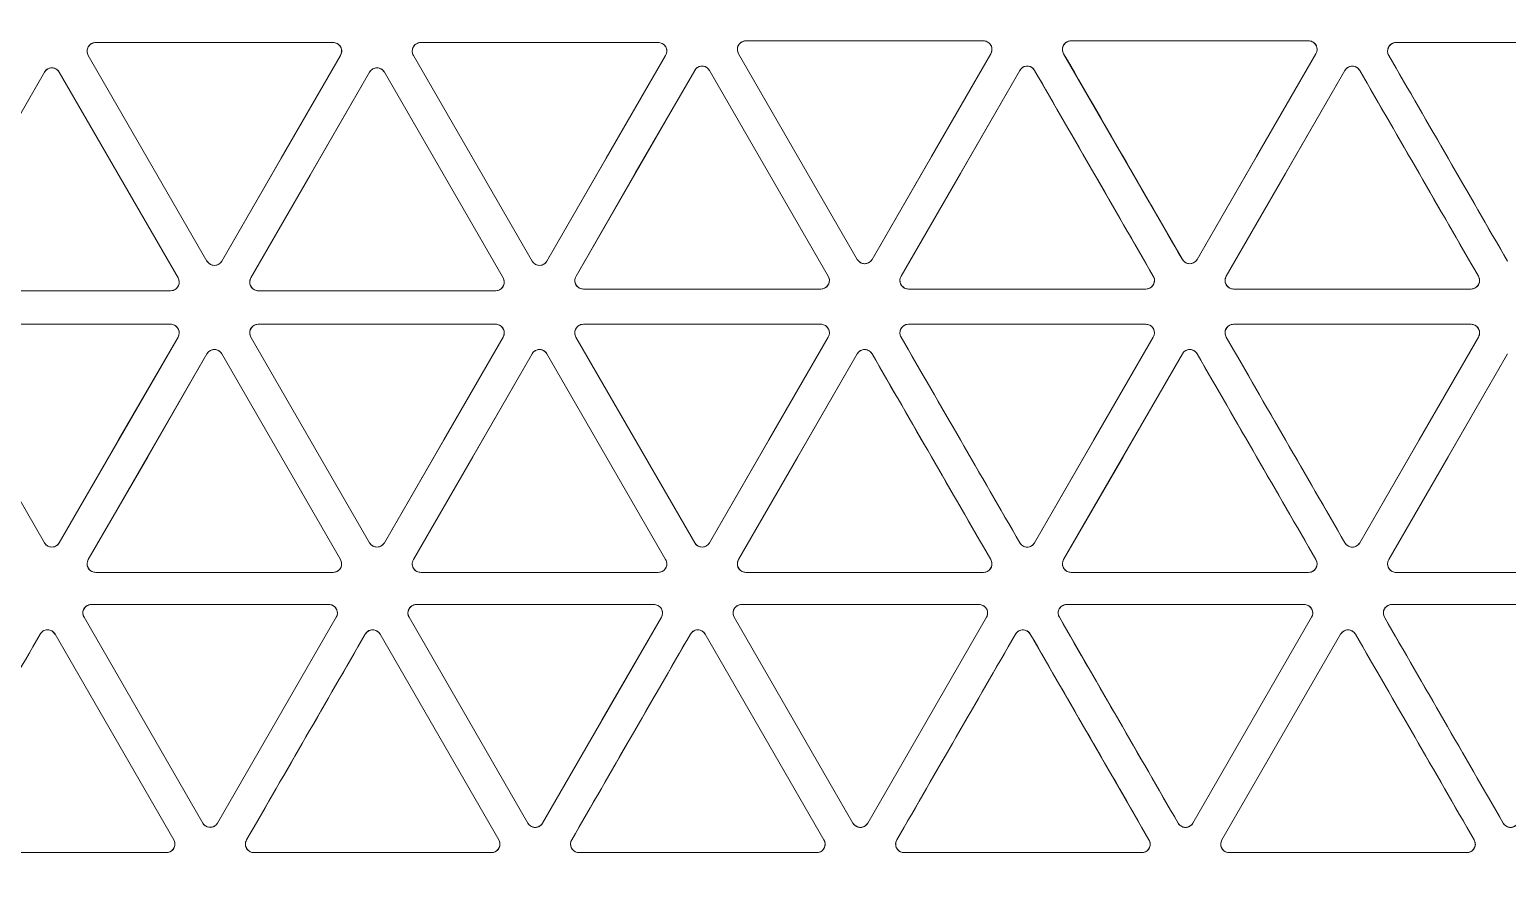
# Model space of a CAD drawing. Header units: millimetres. Extents: x 177 to 25619, y -4018 to 1995.
# Drawn here: x 3867.9 to 4040.3, y -1717.9 to -1619.9 of the extents above; entities that cross this region are included whole.
import ezdxf

# ---------------------------------------------------------------- set-up
doc = ezdxf.new("R2010")
doc.units = ezdxf.units.MM
doc.layers.add('A-ELEC-MECH-EQUIP', color=7, linetype='Continuous', lineweight=5)
doc.layers.add('CASSETTE UNIT 4.5 TR', color=7, linetype='Continuous', lineweight=9)

# ---------------------------------------------------------------- blocks, each defined once
blk = doc.blocks.new('CAN_MC-MCH_Cassette Indoor Unit2 - 2_0 TR-1113041-CONCOURSE LEVEL  VAC LAYOUT SHEET 2 OF 2')
at = {"layer": 'A-ELEC-MECH-EQUIP', "color": 6, "true_color": 0xff00ff}
for p, q in [((100.67, 100.44), (100.67, 128.13)), ((102.16, 129), (126.15, 115.15)), ((160.79, 128.5), (136.8, 114.65)), ((136.8, 114.65), (160.79, 128.5)), ((162.28, 127.63), (162.28, 99.94)), ((166.19, 99.93), (166.19, 127.64)), ((167.69, 128.5), (191.68, 114.65)), ((102.16, 99.57), (126.15, 113.42)), ((126.15, 113.42), (102.16, 99.57)), ((160.79, 99.07), (136.8, 112.92)), ((167.69, 99.07), (191.68, 112.93)), ((191.68, 112.93), (167.69, 99.07)), ((191.68, 112.93), (191.68, 112.93)), ((128.11, 110.03), (104.12, 96.18)), ((104.12, 96.18), (128.11, 110.03)), ((129.6, 109.17), (129.6, 81.47)), ((133.35, 80.97), (133.35, 108.67)), ((134.84, 109.54), (158.83, 95.69)), ((193.63, 109.54), (169.64, 95.69)), ((169.64, 95.69), (193.63, 109.54)), ((195.13, 108.67), (195.13, 80.97)), ((195.13, 108.67), (195.13, 108.67)), ((128.11, 80.61), (104.12, 94.46)), ((104.12, 94.46), (104.12, 94.46)), ((134.84, 80.11), (158.83, 93.96)), ((158.83, 93.96), (134.84, 80.11)), ((158.83, 93.96), (158.83, 93.96)), ((193.63, 80.11), (169.64, 93.96)), ((100.67, 62.51), (100.67, 90.2)), ((100.67, 90.2), (100.67, 90.2)), ((102.16, 91.07), (126.15, 77.22)), ((160.79, 90.57), (136.8, 76.72)), ((136.8, 76.72), (160.79, 90.57)), ((162.28, 89.71), (162.28, 62.01)), ((162.28, 89.71), (162.28, 89.71)), ((166.19, 62.01), (166.19, 89.71)), ((167.69, 90.57), (191.68, 76.72)), ((102.16, 61.64), (126.15, 75.49)), ((126.15, 75.49), (102.16, 61.64)), ((160.79, 61.14), (136.8, 75)), ((167.69, 61.14), (191.68, 75)), ((191.68, 75), (167.69, 61.14)), ((191.68, 75), (191.68, 75)), ((128.11, 72.11), (104.12, 58.25)), ((104.12, 58.25), (128.11, 72.11)), ((129.6, 71.24), (129.6, 43.54)), ((133.35, 43.04), (133.35, 70.74)), ((134.84, 71.61), (158.83, 57.76)), ((193.63, 71.61), (169.64, 57.76)), ((169.64, 57.76), (193.63, 71.61)), ((195.13, 70.74), (195.13, 43.04)), ((195.13, 70.74), (195.13, 70.74)), ((128.11, 42.68), (104.12, 56.53)), ((104.12, 56.53), (104.12, 56.53)), ((134.84, 42.18), (158.83, 56.03)), ((158.83, 56.03), (134.84, 42.18)), ((158.83, 56.03), (158.83, 56.03)), ((193.63, 42.18), (169.64, 56.03)), ((100.67, 24.58), (100.67, 52.28)), ((100.67, 52.28), (100.67, 52.28)), ((102.16, 53.14), (126.15, 39.29)), ((160.79, 52.64), (136.8, 38.79)), ((136.8, 38.79), (160.79, 52.64)), ((162.28, 51.78), (162.28, 24.08)), ((162.28, 51.78), (162.28, 51.78)), ((166.39, 24.08), (166.39, 51.78)), ((167.89, 52.64), (191.88, 38.79)), ((102.16, 23.71), (126.15, 37.57)), ((126.15, 37.57), (102.16, 23.71)), ((160.79, 23.22), (136.8, 37.07)), ((167.89, 23.22), (191.88, 37.07)), ((191.88, 37.07), (167.89, 23.22)), ((191.88, 37.07), (191.88, 37.07)), ((128.11, 34.18), (104.12, 20.33)), ((104.12, 20.33), (128.11, 34.18)), ((129.6, 33.31), (129.6, 5.61)), ((133.35, 32.82), (133.35, 5.11)), ((133.35, 5.11), (133.35, 32.82)), ((134.84, 33.68), (158.83, 19.83)), ((193.83, 33.68), (169.84, 19.83)), ((169.84, 19.83), (193.83, 33.68)), ((195.33, 5.11), (195.33, 32.81)), ((195.33, 32.81), (195.33, 5.11)), ((195.33, 32.81), (195.33, 32.81)), ((128.11, 4.75), (104.12, 18.6)), ((104.12, 18.6), (104.12, 18.6)), ((158.83, 18.1), (134.84, 4.25)), ((158.83, 18.1), (158.83, 18.1)), ((193.83, 4.25), (169.84, 18.1)), ((100.67, 14.35), (100.67, 0)), ((100.67, -13.35), (100.67, 14.35)), ((100.67, 14.35), (100.67, 14.35)), ((102.16, 15.21), (126.15, 1.36)), ((136.8, 0.86), (160.79, 14.71)), ((162.28, 0), (162.28, 13.85)), ((162.28, 13.85), (162.28, -13.85)), ((162.28, 13.85), (162.28, 13.85)), ((166.39, 13.85), (166.39, 0)), ((166.39, -13.85), (166.39, 13.85)), ((167.89, 14.71), (191.88, 0.86)), ((100.67, 0), (100.67, -13.35)), ((166.39, 0), (166.39, -13.85)), ((126.15, -0.36), (102.16, -14.21)), ((160.79, -14.71), (136.8, -0.86)), ((162.28, -13.85), (162.28, 0)), ((191.88, -0.86), (167.89, -14.71)), ((191.88, -0.86), (191.88, -0.86)), ((104.12, -17.6), (128.11, -3.75)), ((129.6, -4.62), (129.6, -32.32)), ((133.35, -5.11), (133.35, -32.82)), ((133.35, -32.82), (133.35, -5.11)), ((134.84, -4.25), (158.83, -18.1)), ((169.84, -18.1), (193.83, -4.25)), ((195.33, -32.82), (195.33, -5.12)), ((195.33, -5.12), (195.33, -32.82)), ((195.33, -5.12), (195.33, -5.12)), ((128.11, -33.18), (104.12, -19.33)), ((104.12, -19.33), (104.12, -19.33)), ((158.83, -19.83), (134.84, -33.68)), ((158.83, -19.83), (158.83, -19.83)), ((193.83, -33.68), (169.84, -19.83)), ((100.67, -51.28), (100.67, -23.58)), ((100.67, -23.58), (100.67, -23.58)), ((126.15, -36.57), (102.16, -22.72)), ((102.16, -22.72), (126.15, -36.57)), ((136.8, -37.07), (160.79, -23.22)), ((162.28, -24.08), (162.28, -51.78)), ((162.28, -24.08), (162.28, -24.08)), ((166.39, -51.78), (166.39, -24.08)), ((167.89, -23.22), (191.88, -37.07)), ((126.15, -38.29), (102.16, -52.14)), ((160.79, -52.64), (136.8, -38.79)), ((191.88, -38.79), (167.89, -52.64)), ((191.88, -38.79), (191.88, -38.79)), ((104.12, -55.53), (128.11, -41.68)), ((129.6, -42.54), (129.6, -70.25)), ((133.35, -70.75), (133.35, -43.04)), ((134.84, -42.18), (158.83, -56.03)), ((169.64, -56.03), (193.63, -42.18)), ((195.13, -43.05), (195.13, -70.74)), ((195.13, -43.05), (195.13, -43.05))]:
    blk.add_line(p, q, dxfattribs=at)
at = {"layer": 'A-ELEC-MECH-EQUIP', "color": 6, "true_color": 0xff00ff, "flags": 128}
for points in [[(191.68, 114.65), (179.68, 121.57), (167.69, 128.5)], [(191.68, 114.65), (191.86, 114.51), (192.01, 114.33), (192.12, 114.13), (192.17, 113.9), (192.17, 113.67), (192.12, 113.45), (192.02, 113.24), (191.87, 113.06), (191.68, 112.93)], [(136.8, 112.92), (148.79, 106), (160.79, 99.07)], [(128.11, 110.03), (128.32, 110.13), (128.55, 110.17), (128.78, 110.16), (129, 110.09), (129.2, 109.97), (129.37, 109.82), (129.5, 109.62), (129.58, 109.4), (129.6, 109.17)], [(129.6, 81.47), (129.6, 95.32), (129.6, 109.17)], [(133.35, 108.67), (133.37, 108.9), (133.45, 109.12), (133.58, 109.32), (133.75, 109.48), (133.95, 109.59), (134.17, 109.66), (134.4, 109.67), (134.63, 109.63), (134.84, 109.54)], [(158.83, 95.69), (146.83, 102.61), (134.84, 109.54)], [(193.63, 109.54), (193.85, 109.63), (194.08, 109.67), (194.31, 109.66), (194.53, 109.59), (194.73, 109.47), (194.9, 109.32), (195.02, 109.12), (195.1, 108.9), (195.13, 108.67)], [(102.16, 99.57), (101.95, 99.48), (101.72, 99.44), (101.49, 99.45), (101.27, 99.52), (101.07, 99.63), (100.9, 99.79), (100.77, 99.99), (100.69, 100.2), (100.67, 100.44)], [(162.28, 99.94), (162.25, 99.7), (162.18, 99.49), (162.05, 99.29), (161.88, 99.13), (161.68, 99.02), (161.46, 98.95), (161.23, 98.94), (161, 98.98), (160.79, 99.07)], [(167.69, 99.07), (167.47, 98.98), (167.25, 98.94), (167.01, 98.95), (166.79, 99.02), (166.59, 99.13), (166.43, 99.29), (166.3, 99.49), (166.22, 99.7), (166.19, 99.93)], [(104.12, 94.46), (103.93, 94.6), (103.78, 94.78), (103.68, 94.98), (103.62, 95.21), (103.62, 95.44), (103.68, 95.66), (103.78, 95.87), (103.93, 96.05), (104.12, 96.18)], [(158.83, 95.69), (159.02, 95.55), (159.17, 95.37), (159.27, 95.16), (159.33, 94.94), (159.33, 94.71), (159.27, 94.48), (159.17, 94.28), (159.02, 94.1), (158.83, 93.96)], [(104.12, 94.46), (116.11, 87.53), (128.11, 80.61)], [(169.64, 93.96), (181.64, 87.03), (193.63, 80.11)], [(100.67, 90.2), (100.69, 90.44), (100.77, 90.66), (100.9, 90.85), (101.07, 91.01), (101.27, 91.12), (101.49, 91.19), (101.72, 91.2), (101.95, 91.16), (102.16, 91.07)], [(160.79, 90.57), (161, 90.66), (161.23, 90.7), (161.46, 90.69), (161.68, 90.63), (161.88, 90.51), (162.05, 90.35), (162.18, 90.16), (162.25, 89.94), (162.28, 89.71)], [(166.19, 89.71), (166.22, 89.94), (166.3, 90.16), (166.43, 90.35), (166.59, 90.51), (166.79, 90.63), (167.01, 90.69), (167.25, 90.7), (167.47, 90.66), (167.69, 90.57)], [(191.68, 76.72), (179.68, 83.65), (167.69, 90.57)], [(129.6, 81.47), (129.58, 81.24), (129.5, 81.02), (129.37, 80.83), (129.2, 80.67), (129, 80.55), (128.78, 80.49), (128.55, 80.47), (128.32, 80.52), (128.11, 80.61)], [(134.84, 80.11), (134.63, 80.02), (134.4, 79.98), (134.17, 79.99), (133.95, 80.05), (133.75, 80.17), (133.58, 80.33), (133.45, 80.52), (133.37, 80.74), (133.35, 80.97)], [(195.13, 80.97), (195.1, 80.74), (195.02, 80.52), (194.9, 80.33), (194.73, 80.17), (194.53, 80.05), (194.31, 79.99), (194.08, 79.98), (193.85, 80.02), (193.63, 80.11)], [(191.68, 76.72), (191.86, 76.58), (192.01, 76.4), (192.12, 76.2), (192.17, 75.97), (192.17, 75.74), (192.12, 75.52), (192.02, 75.31), (191.87, 75.14), (191.68, 75)], [(136.8, 75), (148.79, 68.07), (160.79, 61.14)], [(128.11, 72.11), (128.32, 72.2), (128.55, 72.24), (128.78, 72.23), (129, 72.16), (129.2, 72.05), (129.37, 71.89), (129.5, 71.69), (129.58, 71.47), (129.6, 71.24)], [(129.6, 43.54), (129.6, 57.39), (129.6, 71.24)], [(133.35, 70.74), (133.37, 70.98), (133.45, 71.19), (133.58, 71.39), (133.75, 71.55), (133.95, 71.66), (134.17, 71.73), (134.4, 71.74), (134.63, 71.7), (134.84, 71.61)], [(158.83, 57.76), (146.83, 64.68), (134.84, 71.61)], [(193.63, 71.61), (193.85, 71.7), (194.08, 71.74), (194.31, 71.73), (194.53, 71.66), (194.73, 71.55), (194.9, 71.39), (195.02, 71.19), (195.1, 70.97), (195.13, 70.74)], [(102.16, 61.64), (101.95, 61.55), (101.72, 61.51), (101.49, 61.52), (101.27, 61.59), (101.07, 61.7), (100.9, 61.86), (100.77, 62.06), (100.69, 62.27), (100.67, 62.51)], [(162.28, 62.01), (162.25, 61.78), (162.18, 61.56), (162.05, 61.36), (161.88, 61.2), (161.68, 61.09), (161.46, 61.02), (161.23, 61.01), (161, 61.05), (160.79, 61.14)], [(167.69, 61.14), (167.47, 61.05), (167.25, 61.01), (167.01, 61.02), (166.79, 61.09), (166.59, 61.2), (166.43, 61.36), (166.3, 61.56), (166.22, 61.77), (166.19, 62.01)], [(104.12, 56.53), (103.93, 56.67), (103.78, 56.85), (103.68, 57.05), (103.62, 57.28), (103.62, 57.51), (103.68, 57.73), (103.78, 57.94), (103.93, 58.12), (104.12, 58.25)], [(158.83, 57.76), (159.02, 57.62), (159.17, 57.44), (159.27, 57.23), (159.33, 57.01), (159.33, 56.78), (159.27, 56.56), (159.17, 56.35), (159.02, 56.17), (158.83, 56.03)], [(104.12, 56.53), (116.11, 49.61), (128.11, 42.68)], [(169.64, 56.03), (181.64, 49.11), (193.63, 42.18)], [(100.67, 52.28), (100.69, 52.51), (100.77, 52.73), (100.9, 52.92), (101.07, 53.08), (101.27, 53.2), (101.49, 53.26), (101.72, 53.27), (101.95, 53.23), (102.16, 53.14)], [(160.79, 52.64), (161, 52.73), (161.23, 52.78), (161.46, 52.76), (161.68, 52.7), (161.88, 52.58), (162.05, 52.42), (162.18, 52.23), (162.25, 52.01), (162.28, 51.78)], [(166.39, 51.78), (166.42, 52.01), (166.5, 52.23), (166.63, 52.42), (166.79, 52.58), (166.99, 52.7), (167.21, 52.76), (167.45, 52.78), (167.67, 52.73), (167.89, 52.64)], [(191.88, 38.79), (179.88, 45.72), (167.89, 52.64)], [(129.6, 43.54), (129.58, 43.31), (129.5, 43.09), (129.37, 42.9), (129.2, 42.74), (129, 42.62), (128.78, 42.56), (128.55, 42.55), (128.32, 42.59), (128.11, 42.68)], [(134.84, 42.18), (134.63, 42.09), (134.4, 42.05), (134.17, 42.06), (133.95, 42.12), (133.75, 42.24), (133.58, 42.4), (133.45, 42.59), (133.37, 42.81), (133.35, 43.04)], [(195.13, 43.04), (195.1, 42.81), (195.02, 42.59), (194.9, 42.4), (194.73, 42.24), (194.53, 42.13), (194.31, 42.06), (194.08, 42.05), (193.85, 42.09), (193.63, 42.18)], [(191.88, 38.79), (192.06, 38.65), (192.21, 38.48), (192.32, 38.27), (192.37, 38.05), (192.37, 37.82), (192.32, 37.59), (192.22, 37.38), (192.07, 37.21), (191.88, 37.07)], [(136.8, 37.07), (148.79, 30.14), (160.79, 23.22)], [(128.11, 34.18), (128.32, 34.27), (128.55, 34.31), (128.78, 34.3), (129, 34.23), (129.2, 34.12), (129.37, 33.96), (129.5, 33.76), (129.58, 33.55), (129.6, 33.31)], [(129.6, 5.61), (129.6, 19.46), (129.6, 33.31)], [(133.35, 32.82), (133.37, 33.05), (133.45, 33.26), (133.58, 33.46), (133.75, 33.62), (133.95, 33.73), (134.17, 33.8), (134.4, 33.81), (134.63, 33.77), (134.84, 33.68)], [(158.83, 19.83), (146.84, 26.75), (134.84, 33.68)], [(193.83, 33.68), (194.05, 33.77), (194.28, 33.81), (194.51, 33.8), (194.73, 33.73), (194.93, 33.62), (195.1, 33.46), (195.22, 33.26), (195.3, 33.04), (195.33, 32.81)], [(102.16, 23.71), (101.95, 23.62), (101.72, 23.58), (101.49, 23.59), (101.27, 23.66), (101.07, 23.77), (100.9, 23.93), (100.77, 24.13), (100.69, 24.35), (100.67, 24.58)], [(162.28, 24.08), (162.25, 23.85), (162.18, 23.63), (162.05, 23.43), (161.88, 23.28), (161.68, 23.16), (161.46, 23.09), (161.23, 23.08), (161, 23.12), (160.79, 23.22)], [(167.89, 23.22), (167.67, 23.12), (167.45, 23.08), (167.21, 23.09), (166.99, 23.16), (166.79, 23.28), (166.63, 23.43), (166.5, 23.63), (166.42, 23.85), (166.39, 24.08)], [(104.12, 18.6), (103.93, 18.74), (103.78, 18.92), (103.68, 19.13), (103.62, 19.35), (103.62, 19.58), (103.68, 19.8), (103.78, 20.01), (103.93, 20.19), (104.12, 20.33)], [(158.83, 19.83), (159.02, 19.69), (159.17, 19.51), (159.27, 19.31), (159.33, 19.08), (159.33, 18.85), (159.27, 18.63), (159.17, 18.42), (159.02, 18.24), (158.83, 18.1)], [(104.12, 18.6), (116.11, 11.68), (128.11, 4.75)], [(169.84, 18.1), (181.84, 11.18), (193.83, 4.25)], [(100.67, 14.35), (100.69, 14.58), (100.77, 14.8), (100.9, 14.99), (101.07, 15.15), (101.27, 15.27), (101.49, 15.33), (101.72, 15.35), (101.95, 15.3), (102.16, 15.21)], [(160.79, 14.71), (161, 14.81), (161.23, 14.85), (161.46, 14.83), (161.68, 14.77), (161.88, 14.65), (162.05, 14.49), (162.18, 14.3), (162.25, 14.08), (162.28, 13.85)], [(166.39, 13.85), (166.42, 14.08), (166.5, 14.3), (166.63, 14.49), (166.79, 14.65), (166.99, 14.77), (167.21, 14.83), (167.45, 14.85), (167.67, 14.81), (167.89, 14.71)], [(191.88, 0.86), (179.88, 7.79), (167.89, 14.71)], [(129.6, 5.61), (129.58, 5.38), (129.5, 5.16), (129.37, 4.97), (129.2, 4.81), (129, 4.69), (128.78, 4.63), (128.55, 4.62), (128.32, 4.66), (128.11, 4.75)], [(134.84, 4.25), (134.63, 4.16), (134.4, 4.12), (134.17, 4.13), (133.95, 4.2), (133.75, 4.31), (133.58, 4.47), (133.45, 4.66), (133.37, 4.88), (133.35, 5.11)], [(195.33, 5.11), (195.3, 4.88), (195.22, 4.66), (195.1, 4.47), (194.93, 4.31), (194.73, 4.2), (194.51, 4.13), (194.28, 4.12), (194.05, 4.16), (193.83, 4.25)], [(191.88, 0.86), (192.06, 0.72), (192.21, 0.55), (192.32, 0.34), (192.37, 0.12), (192.37, -0.11), (192.32, -0.34), (192.22, -0.54), (192.07, -0.72), (191.88, -0.86)], [(136.8, -0.86), (148.79, -7.79), (160.79, -14.71)], [(128.11, -3.75), (128.32, -3.66), (128.55, -3.62), (128.78, -3.63), (129, -3.7), (129.2, -3.81), (129.37, -3.97), (129.5, -4.17), (129.58, -4.38), (129.6, -4.62)], [(129.6, -32.32), (129.6, -18.47), (129.6, -4.62)], [(133.35, -5.11), (133.37, -4.88), (133.45, -4.66), (133.58, -4.47), (133.75, -4.31), (133.95, -4.2), (134.17, -4.13), (134.4, -4.12), (134.63, -4.16), (134.84, -4.25)], [(158.83, -18.1), (146.84, -11.18), (134.84, -4.25)], [(193.83, -4.25), (194.05, -4.16), (194.28, -4.12), (194.51, -4.13), (194.73, -4.2), (194.93, -4.31), (195.1, -4.47), (195.22, -4.67), (195.3, -4.88), (195.33, -5.12)], [(102.16, -14.21), (101.95, -14.31), (101.72, -14.35), (101.49, -14.34), (101.27, -14.27), (101.07, -14.15), (100.9, -14), (100.77, -13.8), (100.69, -13.58), (100.67, -13.35)], [(162.28, -13.85), (162.25, -14.08), (162.18, -14.3), (162.05, -14.49), (161.88, -14.65), (161.68, -14.77), (161.46, -14.83), (161.23, -14.85), (161, -14.81), (160.79, -14.71)], [(167.89, -14.71), (167.67, -14.81), (167.45, -14.85), (167.21, -14.83), (166.99, -14.77), (166.79, -14.65), (166.63, -14.49), (166.5, -14.3), (166.42, -14.08), (166.39, -13.85)], [(104.12, -19.33), (103.93, -19.19), (103.78, -19.01), (103.68, -18.8), (103.62, -18.58), (103.62, -18.35), (103.68, -18.12), (103.78, -17.92), (103.93, -17.74), (104.12, -17.6)], [(158.83, -18.1), (159.02, -18.24), (159.17, -18.42), (159.27, -18.62), (159.33, -18.85), (159.33, -19.08), (159.27, -19.3), (159.17, -19.51), (159.02, -19.69), (158.83, -19.83)], [(104.12, -19.33), (116.11, -26.25), (128.11, -33.18)], [(169.84, -19.83), (181.84, -26.75), (193.83, -33.68)], [(100.67, -23.58), (100.69, -23.35), (100.77, -23.13), (100.9, -22.94), (101.07, -22.78), (101.27, -22.66), (101.49, -22.6), (101.72, -22.58), (101.95, -22.62), (102.16, -22.72)], [(160.79, -23.22), (161, -23.12), (161.23, -23.08), (161.46, -23.09), (161.68, -23.16), (161.88, -23.28), (162.05, -23.44), (162.18, -23.63), (162.25, -23.85), (162.28, -24.08)], [(166.39, -24.08), (166.42, -23.85), (166.5, -23.63), (166.63, -23.43), (166.79, -23.28), (166.99, -23.16), (167.21, -23.09), (167.45, -23.08), (167.67, -23.12), (167.89, -23.22)], [(191.88, -37.07), (179.88, -30.14), (167.89, -23.22)], [(129.6, -32.32), (129.58, -32.55), (129.5, -32.77), (129.37, -32.96), (129.2, -33.12), (129, -33.23), (128.78, -33.3), (128.55, -33.31), (128.32, -33.27), (128.11, -33.18)], [(134.84, -33.68), (134.63, -33.77), (134.4, -33.81), (134.17, -33.8), (133.95, -33.73), (133.75, -33.62), (133.58, -33.46), (133.45, -33.27), (133.37, -33.05), (133.35, -32.82)], [(195.33, -32.82), (195.3, -33.05), (195.22, -33.26), (195.1, -33.46), (194.93, -33.62), (194.73, -33.73), (194.51, -33.8), (194.28, -33.81), (194.05, -33.77), (193.83, -33.68)], [(191.88, -37.07), (192.06, -37.2), (192.21, -37.38), (192.32, -37.59), (192.37, -37.81), (192.37, -38.04), (192.32, -38.27), (192.22, -38.47), (192.07, -38.65), (191.88, -38.79)], [(136.8, -38.79), (148.79, -45.72), (160.79, -52.64)], [(128.11, -41.68), (128.32, -41.59), (128.55, -41.55), (128.78, -41.56), (129, -41.63), (129.2, -41.74), (129.37, -41.9), (129.5, -42.09), (129.58, -42.31), (129.6, -42.54)], [(129.6, -70.25), (129.6, -56.39), (129.6, -42.54)], [(133.35, -43.04), (133.37, -42.81), (133.45, -42.59), (133.58, -42.4), (133.75, -42.24), (133.95, -42.13), (134.17, -42.06), (134.4, -42.05), (134.63, -42.09), (134.84, -42.18)], [(158.83, -56.03), (146.84, -49.11), (134.84, -42.18)], [(193.63, -42.18), (193.85, -42.09), (194.08, -42.05), (194.31, -42.06), (194.53, -42.13), (194.73, -42.24), (194.9, -42.4), (195.02, -42.59), (195.1, -42.81), (195.13, -43.05)], [(102.16, -52.14), (101.95, -52.24), (101.72, -52.28), (101.49, -52.26), (101.27, -52.2), (101.07, -52.08), (100.9, -51.92), (100.77, -51.73), (100.69, -51.51), (100.67, -51.28)], [(162.28, -51.78), (162.25, -52.01), (162.18, -52.23), (162.05, -52.42), (161.88, -52.58), (161.68, -52.7), (161.46, -52.76), (161.23, -52.78), (161, -52.73), (160.79, -52.64)], [(167.89, -52.64), (167.67, -52.73), (167.45, -52.78), (167.21, -52.76), (166.99, -52.7), (166.79, -52.58), (166.63, -52.42), (166.5, -52.23), (166.42, -52.01), (166.39, -51.78)], [(104.12, -57.26), (103.93, -57.12), (103.78, -56.94), (103.68, -56.73), (103.62, -56.51), (103.62, -56.28), (103.68, -56.05), (103.78, -55.85), (103.93, -55.67), (104.12, -55.53)]]:
    blk.add_lwpolyline(points, dxfattribs=at)
at = {"layer": 'A-ELEC-MECH-EQUIP', "color": 6, "true_color": 0xff00ff}
for centre, radius, start, end in [((0, 0), 433.5, 360, 180), ((0, 0), 412.75, 0, 180), ((0, 0), 396.14, 360, 180), ((0, 0), 395.97, 360, 180), ((0, 0), 395.57, 360, 180), ((0, 0), 394.39, 360, 180), ((0, 0), 372.71, 0, 180), ((0, 0), 372.2, 360, 180), ((0, 0), 361.63, 0, 180), ((125.65, 114.29), 0.996, 300, 60), ((137.29, 113.79), 0.996, 120, 240), ((170.14, 94.82), 0.996, 120, 240), ((125.65, 76.36), 0.996, 300, 60), ((137.29, 75.86), 0.996, 120, 240), ((170.14, 56.89), 0.996, 120, 240), ((125.65, 38.43), 0.996, 300, 60), ((137.29, 37.93), 0.996, 120, 240), ((170.34, 18.96), 0.996, 120, 240), ((0, 0), 433.5, 180, 360), ((0, 0), 412.75, 180, 0), ((0, 0), 396.14, 180, 360), ((0, 0), 395.97, 180, 360), ((0, 0), 395.57, 180, 360), ((0, 0), 394.39, 180, 360), ((0, 0), 372.71, 180, 0), ((0, 0), 372.2, 180, 360), ((0, 0), 361.63, 180, 0), ((125.65, 0.5), 0.996, 300, 60), ((137.29, 0), 0.996, 120, 240), ((170.34, -18.96), 0.996, 120, 240), ((125.65, -37.43), 0.996, 300, 60), ((137.29, -37.93), 0.996, 120, 240)]:
    blk.add_arc(centre, radius, start, end, dxfattribs=at)
for points in [[(100.67, 128.13), (100.67, 123.52), (100.67, 114.28), (100.67, 105.05), (100.67, 100.44)], [(126.15, 115.15), (122.15, 117.46), (114.16, 122.07), (106.16, 126.69), (102.16, 129)], [(162.28, 99.94), (162.28, 104.55), (162.28, 113.79), (162.28, 123.02), (162.28, 127.63)], [(166.19, 127.64), (166.19, 123.02), (166.19, 113.79), (166.19, 104.55), (166.19, 99.93)], [(133.35, 108.67), (133.35, 104.06), (133.35, 94.82), (133.35, 85.59), (133.35, 80.97)], [(195.13, 80.97), (195.13, 85.59), (195.13, 94.82), (195.13, 104.05), (195.13, 108.67)], [(100.67, 90.2), (100.67, 85.59), (100.67, 76.35), (100.67, 67.12), (100.67, 62.51)], [(126.15, 77.22), (122.15, 79.53), (114.16, 84.15), (106.16, 88.76), (102.16, 91.07)], [(162.28, 62.01), (162.28, 66.62), (162.28, 75.86), (162.28, 85.09), (162.28, 89.71)], [(166.19, 89.71), (166.19, 85.09), (166.19, 75.86), (166.19, 66.62), (166.19, 62.01)], [(133.35, 70.74), (133.35, 66.13), (133.35, 56.89), (133.35, 47.66), (133.35, 43.04)], [(195.13, 43.04), (195.13, 47.66), (195.13, 56.89), (195.13, 66.13), (195.13, 70.74)], [(100.67, 52.28), (100.67, 47.66), (100.67, 38.42), (100.67, 29.19), (100.67, 24.58)], [(126.15, 39.29), (122.15, 41.6), (114.16, 46.22), (106.16, 50.83), (102.16, 53.14)], [(162.28, 24.08), (162.28, 28.69), (162.28, 37.93), (162.28, 47.16), (162.28, 51.78)], [(166.39, 51.78), (166.39, 47.16), (166.39, 37.93), (166.39, 28.69), (166.39, 24.08)], [(134.84, 4.25), (138.84, 6.56), (146.84, 11.18), (154.83, 15.79), (158.83, 18.1)], [(126.15, 1.36), (122.15, 3.67), (114.16, 8.29), (106.16, 12.9), (102.16, 15.21)], [(160.79, 14.71), (156.79, 12.41), (148.79, 7.79), (140.8, 3.17), (136.8, 0.86)], [(126.52, 0), (126.57, 0.09), (126.64, 0.29), (126.66, 0.6), (126.58, 0.91), (126.41, 1.18), (126.24, 1.31), (126.15, 1.36)], [(126.15, -0.36), (126.23, -0.32), (126.37, -0.21), (126.47, -0.08), (126.52, 0)], [(136.8, 0.86), (136.65, 0.78), (136.39, 0.52), (136.3, 0.17), (136.3, 0)], [(192.38, 0), (192.38, 0.09), (192.36, 0.26), (192.25, 0.5), (192.09, 0.71), (191.95, 0.82), (191.88, 0.86)], [(191.88, -0.86), (191.96, -0.82), (192.09, -0.71), (192.25, -0.5), (192.36, -0.26), (192.38, -0.09), (192.38, 0)], [(102.16, -14.21), (106.16, -11.91), (114.16, -7.29), (122.15, -2.67), (126.15, -0.36)], [(167.89, -14.71), (171.89, -12.4), (179.88, -7.79), (187.88, -3.17), (191.88, -0.86)], [(128.11, -3.75), (124.11, -6.06), (116.11, -10.68), (108.12, -15.29), (104.12, -17.6)], [(193.83, -4.25), (189.84, -6.56), (181.84, -11.18), (173.84, -15.79), (169.84, -18.1)], [(134.84, -33.68), (138.84, -31.37), (146.84, -26.75), (154.83, -22.13), (158.83, -19.83)], [(100.67, -23.58), (100.67, -28.2), (100.67, -37.43), (100.67, -46.66), (100.67, -51.28)], [(160.79, -23.22), (156.79, -25.52), (148.79, -30.14), (140.79, -34.76), (136.8, -37.07)], [(162.28, -51.78), (162.28, -47.16), (162.28, -37.93), (162.28, -28.7), (162.28, -24.08)], [(166.39, -24.08), (166.39, -28.7), (166.39, -37.93), (166.39, -47.16), (166.39, -51.78)], [(102.16, -52.14), (106.16, -49.84), (114.16, -45.22), (122.15, -40.6), (126.15, -38.29)], [(167.89, -52.64), (171.89, -50.33), (179.88, -45.72), (187.88, -41.1), (191.88, -38.79)], [(128.11, -41.68), (124.11, -43.99), (116.11, -48.61), (108.12, -53.22), (104.12, -55.53)], [(133.35, -43.04), (133.35, -47.66), (133.35, -56.89), (133.35, -66.13), (133.35, -70.75)], [(193.63, -42.18), (189.64, -44.49), (181.64, -49.11), (173.64, -53.72), (169.64, -56.03)], [(195.13, -70.74), (195.13, -66.13), (195.13, -56.89), (195.13, -47.66), (195.13, -43.05)]]:
    blk.add_open_spline(points, degree=3, dxfattribs=at)
for points, knots in [([(126.15, 113.42), (126.28, 113.5), (126.5, 113.7), (126.69, 114.18), (126.61, 114.74), (126.32, 115.05), (126.15, 115.15)], [-1, -1, -1, -1, -0.785714, -0.571429, -0.285714, 0, 0, 0, 0]), ([(136.8, 114.65), (136.67, 114.58), (136.44, 114.37), (136.26, 113.89), (136.34, 113.33), (136.62, 113.02), (136.8, 112.92)], [-1, -1, -1, -1, -0.785714, -0.571429, -0.285714, 0, 0, 0, 0]), ([(191.68, 112.93), (191.77, 112.98), (191.92, 113.1), (192.09, 113.35), (192.18, 113.64), (192.18, 113.91), (192.12, 114.16), (191.97, 114.42), (191.81, 114.57), (191.68, 114.65)], [0, 0, 0, 0, 0.142857, 0.285714, 0.428571, 0.571429, 0.678571, 0.785714, 1, 1, 1, 1]), ([(129.6, 109.17), (129.6, 109.38), (129.51, 109.67), (129.24, 109.97), (129, 110.1), (128.76, 110.17), (128.46, 110.18), (128.24, 110.11), (128.11, 110.03)], [0, 0, 0, 0, 0.285714, 0.428571, 0.571429, 0.678571, 0.785714, 1, 1, 1, 1]), ([(134.84, 109.54), (134.66, 109.64), (134.37, 109.71), (133.97, 109.62), (133.73, 109.48), (133.55, 109.3), (133.4, 109.05), (133.35, 108.83), (133.35, 108.67)], [0, 0, 0, 0, 0.285714, 0.428571, 0.571429, 0.678571, 0.785714, 1, 1, 1, 1]), ([(195.13, 108.67), (195.13, 108.87), (195.04, 109.17), (194.77, 109.47), (194.53, 109.6), (194.28, 109.67), (193.98, 109.68), (193.77, 109.61), (193.63, 109.54)], [0, 0, 0, 0, 0.285714, 0.428571, 0.571429, 0.678571, 0.785714, 1, 1, 1, 1]), ([(100.67, 100.44), (100.67, 100.23), (100.76, 99.94), (101.03, 99.64), (101.27, 99.5), (101.51, 99.44), (101.81, 99.43), (102.03, 99.5), (102.16, 99.57)], [0, 0, 0, 0, 0.285714, 0.428571, 0.571429, 0.678571, 0.785714, 1, 1, 1, 1]), ([(160.79, 99.07), (160.88, 99.02), (161.06, 98.95), (161.36, 98.93), (161.66, 98.99), (161.89, 99.13), (162.07, 99.31), (162.23, 99.56), (162.28, 99.78), (162.28, 99.94)], [0, 0, 0, 0, 0.142857, 0.285714, 0.428571, 0.571429, 0.678571, 0.785714, 1, 1, 1, 1]), ([(166.19, 99.93), (166.19, 99.73), (166.28, 99.44), (166.56, 99.14), (166.8, 99), (167.04, 98.94), (167.34, 98.93), (167.55, 99), (167.69, 99.07)], [0, 0, 0, 0, 0.285714, 0.428571, 0.571429, 0.678571, 0.785714, 1, 1, 1, 1]), ([(104.12, 96.18), (103.94, 96.08), (103.73, 95.86), (103.61, 95.47), (103.61, 95.2), (103.68, 94.96), (103.82, 94.69), (103.98, 94.54), (104.12, 94.46)], [0, 0, 0, 0, 0.285714, 0.428571, 0.571429, 0.678571, 0.785714, 1, 1, 1, 1]), ([(158.83, 93.96), (158.92, 94.01), (159.07, 94.14), (159.25, 94.39), (159.34, 94.67), (159.34, 94.95), (159.27, 95.19), (159.13, 95.46), (158.96, 95.61), (158.83, 95.69)], [0, 0, 0, 0, 0.142857, 0.285714, 0.428571, 0.571429, 0.678571, 0.785714, 1, 1, 1, 1]), ([(169.64, 95.69), (169.52, 95.61), (169.29, 95.4), (169.1, 94.93), (169.19, 94.36), (169.47, 94.06), (169.64, 93.96)], [-1, -1, -1, -1, -0.785714, -0.571429, -0.285714, 0, 0, 0, 0]), ([(102.16, 91.07), (101.98, 91.17), (101.69, 91.24), (101.29, 91.15), (101.05, 91.01), (100.88, 90.83), (100.72, 90.58), (100.67, 90.36), (100.67, 90.2)], [0, 0, 0, 0, 0.285714, 0.428571, 0.571429, 0.678571, 0.785714, 1, 1, 1, 1]), ([(162.28, 89.71), (162.28, 89.91), (162.19, 90.2), (161.92, 90.5), (161.68, 90.64), (161.44, 90.7), (161.13, 90.71), (160.92, 90.65), (160.79, 90.57)], [0, 0, 0, 0, 0.285714, 0.428571, 0.571429, 0.678571, 0.785714, 1, 1, 1, 1]), ([(167.69, 90.57), (167.51, 90.67), (167.21, 90.74), (166.82, 90.65), (166.58, 90.52), (166.4, 90.34), (166.24, 90.08), (166.19, 89.86), (166.19, 89.71)], [0, 0, 0, 0, 0.285714, 0.428571, 0.571429, 0.678571, 0.785714, 1, 1, 1, 1]), ([(128.11, 80.61), (128.2, 80.56), (128.38, 80.48), (128.68, 80.46), (128.98, 80.53), (129.22, 80.66), (129.39, 80.84), (129.55, 81.1), (129.6, 81.32), (129.6, 81.47)], [0, 0, 0, 0, 0.142857, 0.285714, 0.428571, 0.571429, 0.678571, 0.785714, 1, 1, 1, 1]), ([(133.35, 80.97), (133.35, 80.77), (133.44, 80.48), (133.71, 80.18), (133.95, 80.04), (134.19, 79.98), (134.49, 79.97), (134.71, 80.03), (134.84, 80.11)], [0, 0, 0, 0, 0.285714, 0.428571, 0.571429, 0.678571, 0.785714, 1, 1, 1, 1]), ([(193.63, 80.11), (193.72, 80.06), (193.91, 79.99), (194.21, 79.96), (194.5, 80.03), (194.74, 80.16), (194.92, 80.34), (195.08, 80.6), (195.13, 80.82), (195.13, 80.97)], [0, 0, 0, 0, 0.142857, 0.285714, 0.428571, 0.571429, 0.678571, 0.785714, 1, 1, 1, 1]), ([(126.15, 75.49), (126.28, 75.57), (126.5, 75.78), (126.69, 76.25), (126.61, 76.82), (126.32, 77.12), (126.15, 77.22)], [-1, -1, -1, -1, -0.785714, -0.571429, -0.285714, 0, 0, 0, 0]), ([(136.8, 76.72), (136.67, 76.65), (136.44, 76.44), (136.26, 75.96), (136.34, 75.4), (136.62, 75.09), (136.8, 75)], [-1, -1, -1, -1, -0.785714, -0.571429, -0.285714, 0, 0, 0, 0]), ([(191.68, 75), (191.77, 75.05), (191.92, 75.17), (192.09, 75.42), (192.18, 75.71), (192.18, 75.99), (192.12, 76.23), (191.97, 76.49), (191.81, 76.64), (191.68, 76.72)], [0, 0, 0, 0, 0.142857, 0.285714, 0.428571, 0.571429, 0.678571, 0.785714, 1, 1, 1, 1]), ([(129.6, 71.24), (129.6, 71.45), (129.51, 71.74), (129.24, 72.04), (129, 72.17), (128.76, 72.24), (128.46, 72.25), (128.24, 72.18), (128.11, 72.11)], [0, 0, 0, 0, 0.285714, 0.428571, 0.571429, 0.678571, 0.785714, 1, 1, 1, 1]), ([(134.84, 71.61), (134.66, 71.71), (134.37, 71.78), (133.97, 71.69), (133.73, 71.55), (133.55, 71.37), (133.4, 71.12), (133.35, 70.9), (133.35, 70.74)], [0, 0, 0, 0, 0.285714, 0.428571, 0.571429, 0.678571, 0.785714, 1, 1, 1, 1]), ([(195.13, 70.74), (195.13, 70.95), (195.04, 71.24), (194.77, 71.54), (194.53, 71.68), (194.28, 71.74), (193.98, 71.75), (193.77, 71.68), (193.63, 71.61)], [0, 0, 0, 0, 0.285714, 0.428571, 0.571429, 0.678571, 0.785714, 1, 1, 1, 1]), ([(100.67, 62.51), (100.67, 62.4), (100.7, 62.21), (100.83, 61.93), (101.03, 61.71), (101.27, 61.57), (101.51, 61.51), (101.81, 61.5), (102.03, 61.57), (102.16, 61.64)], [0, 0, 0, 0, 0.142857, 0.285714, 0.428571, 0.571429, 0.678571, 0.785714, 1, 1, 1, 1]), ([(160.79, 61.14), (160.88, 61.09), (161.06, 61.02), (161.36, 61), (161.65, 61.06), (161.89, 61.2), (162.07, 61.38), (162.23, 61.63), (162.28, 61.85), (162.28, 62.01)], [0, 0, 0, 0, 0.142857, 0.285714, 0.428571, 0.571429, 0.678571, 0.785714, 1, 1, 1, 1]), ([(166.19, 62.01), (166.19, 61.8), (166.28, 61.51), (166.56, 61.21), (166.8, 61.08), (167.04, 61.01), (167.34, 61), (167.55, 61.07), (167.69, 61.14)], [0, 0, 0, 0, 0.285714, 0.428571, 0.571429, 0.678571, 0.785714, 1, 1, 1, 1]), ([(104.12, 58.25), (103.94, 58.15), (103.73, 57.93), (103.61, 57.55), (103.61, 57.27), (103.68, 57.03), (103.82, 56.76), (103.98, 56.61), (104.12, 56.53)], [0, 0, 0, 0, 0.285714, 0.428571, 0.571429, 0.678571, 0.785714, 1, 1, 1, 1]), ([(158.83, 56.03), (158.92, 56.08), (159.07, 56.21), (159.25, 56.46), (159.34, 56.74), (159.34, 57.02), (159.27, 57.26), (159.13, 57.53), (158.96, 57.68), (158.83, 57.76)], [0, 0, 0, 0, 0.142857, 0.285714, 0.428571, 0.571429, 0.678571, 0.785714, 1, 1, 1, 1]), ([(169.64, 57.76), (169.52, 57.68), (169.29, 57.47), (169.1, 57), (169.19, 56.43), (169.47, 56.13), (169.64, 56.03)], [-1, -1, -1, -1, -0.785714, -0.571429, -0.285714, 0, 0, 0, 0]), ([(102.16, 53.14), (101.98, 53.24), (101.69, 53.31), (101.29, 53.22), (101.05, 53.08), (100.88, 52.91), (100.72, 52.65), (100.67, 52.43), (100.67, 52.28)], [0, 0, 0, 0, 0.285714, 0.428571, 0.571429, 0.678571, 0.785714, 1, 1, 1, 1]), ([(162.28, 51.78), (162.28, 51.98), (162.19, 52.27), (161.92, 52.57), (161.68, 52.71), (161.44, 52.78), (161.13, 52.78), (160.92, 52.72), (160.79, 52.64)], [0, 0, 0, 0, 0.285714, 0.428571, 0.571429, 0.678571, 0.785714, 1, 1, 1, 1]), ([(167.89, 52.64), (167.71, 52.74), (167.41, 52.81), (167.02, 52.72), (166.78, 52.59), (166.6, 52.41), (166.44, 52.15), (166.39, 51.93), (166.39, 51.78)], [0, 0, 0, 0, 0.285714, 0.428571, 0.571429, 0.678571, 0.785714, 1, 1, 1, 1]), ([(128.11, 42.68), (128.2, 42.63), (128.38, 42.56), (128.68, 42.53), (128.98, 42.6), (129.22, 42.73), (129.39, 42.91), (129.55, 43.17), (129.6, 43.39), (129.6, 43.54)], [0, 0, 0, 0, 0.142857, 0.285714, 0.428571, 0.571429, 0.678571, 0.785714, 1, 1, 1, 1]), ([(133.35, 43.04), (133.35, 42.84), (133.44, 42.55), (133.71, 42.25), (133.95, 42.11), (134.19, 42.05), (134.49, 42.04), (134.71, 42.1), (134.84, 42.18)], [0, 0, 0, 0, 0.285714, 0.428571, 0.571429, 0.678571, 0.785714, 1, 1, 1, 1]), ([(193.63, 42.18), (193.72, 42.13), (193.91, 42.06), (194.21, 42.03), (194.5, 42.1), (194.74, 42.24), (194.92, 42.41), (195.08, 42.67), (195.13, 42.89), (195.13, 43.04)], [0, 0, 0, 0, 0.142857, 0.285714, 0.428571, 0.571429, 0.678571, 0.785714, 1, 1, 1, 1]), ([(126.15, 37.57), (126.28, 37.64), (126.5, 37.85), (126.69, 38.32), (126.61, 38.89), (126.32, 39.19), (126.15, 39.29)], [-1, -1, -1, -1, -0.785714, -0.571429, -0.285714, 0, 0, 0, 0]), ([(136.8, 38.79), (136.67, 38.72), (136.44, 38.51), (136.26, 38.04), (136.34, 37.47), (136.62, 37.17), (136.8, 37.07)], [-1, -1, -1, -1, -0.785714, -0.571429, -0.285714, 0, 0, 0, 0]), ([(191.88, 37.07), (191.97, 37.12), (192.12, 37.24), (192.29, 37.49), (192.38, 37.78), (192.38, 38.06), (192.32, 38.3), (192.17, 38.56), (192.01, 38.71), (191.88, 38.79)], [0, 0, 0, 0, 0.142857, 0.285714, 0.428571, 0.571429, 0.678571, 0.785714, 1, 1, 1, 1]), ([(129.6, 33.31), (129.6, 33.52), (129.51, 33.81), (129.24, 34.11), (129, 34.25), (128.76, 34.31), (128.46, 34.32), (128.24, 34.25), (128.11, 34.18)], [0, 0, 0, 0, 0.285714, 0.428571, 0.571429, 0.678571, 0.785714, 1, 1, 1, 1]), ([(134.84, 33.68), (134.66, 33.78), (134.37, 33.85), (133.97, 33.76), (133.73, 33.62), (133.55, 33.44), (133.4, 33.19), (133.35, 32.97), (133.35, 32.82)], [0, 0, 0, 0, 0.285714, 0.428571, 0.571429, 0.678571, 0.785714, 1, 1, 1, 1]), ([(195.33, 32.81), (195.33, 33.02), (195.24, 33.31), (194.97, 33.61), (194.73, 33.75), (194.48, 33.81), (194.18, 33.82), (193.97, 33.75), (193.83, 33.68)], [0, 0, 0, 0, 0.285714, 0.428571, 0.571429, 0.678571, 0.785714, 1, 1, 1, 1]), ([(100.67, 24.58), (100.67, 24.47), (100.7, 24.28), (100.83, 24.01), (101.03, 23.78), (101.27, 23.64), (101.51, 23.58), (101.81, 23.57), (102.03, 23.64), (102.16, 23.71)], [0, 0, 0, 0, 0.142857, 0.285714, 0.428571, 0.571429, 0.678571, 0.785714, 1, 1, 1, 1]), ([(160.79, 23.22), (160.88, 23.16), (161.06, 23.09), (161.36, 23.07), (161.65, 23.13), (161.89, 23.27), (162.07, 23.45), (162.23, 23.71), (162.28, 23.92), (162.28, 24.08)], [0, 0, 0, 0, 0.142857, 0.285714, 0.428571, 0.571429, 0.678571, 0.785714, 1, 1, 1, 1]), ([(166.39, 24.08), (166.39, 23.87), (166.48, 23.58), (166.76, 23.28), (167, 23.15), (167.24, 23.08), (167.54, 23.07), (167.75, 23.14), (167.89, 23.22)], [0, 0, 0, 0, 0.285714, 0.428571, 0.571429, 0.678571, 0.785714, 1, 1, 1, 1]), ([(104.12, 20.33), (103.94, 20.22), (103.73, 20), (103.61, 19.62), (103.61, 19.34), (103.68, 19.1), (103.82, 18.83), (103.98, 18.68), (104.12, 18.6)], [0, 0, 0, 0, 0.285714, 0.428571, 0.571429, 0.678571, 0.785714, 1, 1, 1, 1]), ([(158.83, 18.1), (158.92, 18.16), (159.07, 18.28), (159.25, 18.53), (159.34, 18.82), (159.34, 19.09), (159.27, 19.33), (159.13, 19.6), (158.96, 19.75), (158.83, 19.83)], [0, 0, 0, 0, 0.142857, 0.285714, 0.428571, 0.571429, 0.678571, 0.785714, 1, 1, 1, 1]), ([(169.84, 19.83), (169.72, 19.75), (169.49, 19.55), (169.34, 19.17), (169.34, 18.81), (169.43, 18.53), (169.6, 18.28), (169.76, 18.15), (169.84, 18.1)], [-1, -1, -1, -1, -0.785714, -0.571429, -0.428571, -0.285714, -0.142857, 0, 0, 0, 0]), ([(102.16, 15.21), (101.98, 15.31), (101.69, 15.38), (101.29, 15.29), (101.05, 15.16), (100.88, 14.98), (100.72, 14.72), (100.67, 14.5), (100.67, 14.35)], [0, 0, 0, 0, 0.285714, 0.428571, 0.571429, 0.678571, 0.785714, 1, 1, 1, 1]), ([(162.28, 13.85), (162.28, 14.05), (162.19, 14.34), (161.92, 14.64), (161.68, 14.78), (161.44, 14.85), (161.13, 14.86), (160.92, 14.79), (160.79, 14.71)], [0, 0, 0, 0, 0.285714, 0.428571, 0.571429, 0.678571, 0.785714, 1, 1, 1, 1]), ([(167.89, 14.71), (167.71, 14.81), (167.41, 14.88), (167.02, 14.8), (166.78, 14.66), (166.6, 14.48), (166.44, 14.22), (166.39, 14), (166.39, 13.85)], [0, 0, 0, 0, 0.285714, 0.428571, 0.571429, 0.678571, 0.785714, 1, 1, 1, 1]), ([(128.11, 4.75), (128.2, 4.7), (128.38, 4.63), (128.68, 4.6), (128.98, 4.67), (129.22, 4.81), (129.39, 4.98), (129.55, 5.24), (129.6, 5.46), (129.6, 5.61)], [0, 0, 0, 0, 0.142857, 0.285714, 0.428571, 0.571429, 0.678571, 0.785714, 1, 1, 1, 1]), ([(133.35, 5.11), (133.35, 4.91), (133.44, 4.62), (133.71, 4.32), (133.95, 4.18), (134.19, 4.12), (134.49, 4.11), (134.71, 4.17), (134.84, 4.25)], [0, 0, 0, 0, 0.285714, 0.428571, 0.571429, 0.678571, 0.785714, 1, 1, 1, 1]), ([(193.83, 4.25), (193.92, 4.2), (194.11, 4.13), (194.41, 4.1), (194.7, 4.17), (194.94, 4.31), (195.12, 4.49), (195.28, 4.74), (195.33, 4.96), (195.33, 5.11)], [0, 0, 0, 0, 0.142857, 0.285714, 0.428571, 0.571429, 0.678571, 0.785714, 1, 1, 1, 1]), ([(136.3, 0), (136.3, -0.17), (136.37, -0.43), (136.58, -0.71), (136.72, -0.82), (136.8, -0.86)], [-1, -1, -1, -1, -0.5, -0.25, 0, 0, 0, 0]), ([(129.6, -4.62), (129.6, -4.41), (129.51, -4.12), (129.24, -3.82), (129, -3.68), (128.76, -3.62), (128.46, -3.61), (128.24, -3.68), (128.11, -3.75)], [0, 0, 0, 0, 0.285714, 0.428571, 0.571429, 0.678571, 0.785714, 1, 1, 1, 1]), ([(134.84, -4.25), (134.66, -4.15), (134.37, -4.08), (133.97, -4.17), (133.73, -4.31), (133.55, -4.49), (133.4, -4.74), (133.35, -4.96), (133.35, -5.11)], [0, 0, 0, 0, 0.285714, 0.428571, 0.571429, 0.678571, 0.785714, 1, 1, 1, 1]), ([(195.33, -5.12), (195.33, -4.91), (195.24, -4.62), (194.97, -4.32), (194.73, -4.18), (194.48, -4.12), (194.18, -4.11), (193.97, -4.17), (193.83, -4.25)], [0, 0, 0, 0, 0.285714, 0.428571, 0.571429, 0.678571, 0.785714, 1, 1, 1, 1]), ([(100.67, -13.35), (100.67, -13.45), (100.7, -13.65), (100.83, -13.92), (101.03, -14.15), (101.27, -14.28), (101.51, -14.35), (101.81, -14.36), (102.03, -14.29), (102.16, -14.21)], [0, 0, 0, 0, 0.142857, 0.285714, 0.428571, 0.571429, 0.678571, 0.785714, 1, 1, 1, 1]), ([(160.79, -14.71), (160.88, -14.76), (161.06, -14.84), (161.36, -14.86), (161.65, -14.8), (161.89, -14.66), (162.07, -14.48), (162.23, -14.22), (162.28, -14), (162.28, -13.85)], [0, 0, 0, 0, 0.142857, 0.285714, 0.428571, 0.571429, 0.678571, 0.785714, 1, 1, 1, 1]), ([(166.39, -13.85), (166.39, -14.06), (166.48, -14.35), (166.76, -14.64), (167, -14.78), (167.24, -14.85), (167.54, -14.86), (167.75, -14.79), (167.89, -14.71)], [0, 0, 0, 0, 0.285714, 0.428571, 0.571429, 0.678571, 0.785714, 1, 1, 1, 1]), ([(104.12, -17.6), (103.94, -17.71), (103.73, -17.93), (103.61, -18.31), (103.61, -18.59), (103.68, -18.83), (103.82, -19.1), (103.98, -19.25), (104.12, -19.33)], [0, 0, 0, 0, 0.285714, 0.428571, 0.571429, 0.678571, 0.785714, 1, 1, 1, 1]), ([(158.83, -19.83), (158.92, -19.77), (159.07, -19.65), (159.25, -19.4), (159.34, -19.11), (159.34, -18.84), (159.27, -18.59), (159.13, -18.33), (158.96, -18.18), (158.83, -18.1)], [0, 0, 0, 0, 0.142857, 0.285714, 0.428571, 0.571429, 0.678571, 0.785714, 1, 1, 1, 1]), ([(169.84, -18.1), (169.72, -18.18), (169.49, -18.38), (169.34, -18.76), (169.34, -19.11), (169.43, -19.4), (169.6, -19.65), (169.76, -19.78), (169.84, -19.83)], [-1, -1, -1, -1, -0.785714, -0.571429, -0.428571, -0.285714, -0.142857, 0, 0, 0, 0]), ([(102.16, -22.72), (101.98, -22.62), (101.69, -22.55), (101.29, -22.63), (101.05, -22.77), (100.88, -22.95), (100.72, -23.21), (100.67, -23.43), (100.67, -23.58)], [0, 0, 0, 0, 0.285714, 0.428571, 0.571429, 0.678571, 0.785714, 1, 1, 1, 1]), ([(162.28, -24.08), (162.28, -23.88), (162.19, -23.58), (161.92, -23.29), (161.68, -23.15), (161.44, -23.08), (161.13, -23.07), (160.92, -23.14), (160.79, -23.22)], [0, 0, 0, 0, 0.285714, 0.428571, 0.571429, 0.678571, 0.785714, 1, 1, 1, 1]), ([(167.89, -23.22), (167.71, -23.11), (167.41, -23.05), (167.02, -23.13), (166.78, -23.27), (166.6, -23.45), (166.44, -23.71), (166.39, -23.92), (166.39, -24.08)], [0, 0, 0, 0, 0.285714, 0.428571, 0.571429, 0.678571, 0.785714, 1, 1, 1, 1]), ([(128.11, -33.18), (128.2, -33.23), (128.38, -33.3), (128.68, -33.33), (128.98, -33.26), (129.22, -33.12), (129.39, -32.95), (129.55, -32.69), (129.6, -32.47), (129.6, -32.32)], [0, 0, 0, 0, 0.142857, 0.285714, 0.428571, 0.571429, 0.678571, 0.785714, 1, 1, 1, 1]), ([(133.35, -32.82), (133.35, -33.02), (133.44, -33.31), (133.71, -33.61), (133.95, -33.75), (134.19, -33.81), (134.49, -33.82), (134.71, -33.75), (134.84, -33.68)], [0, 0, 0, 0, 0.285714, 0.428571, 0.571429, 0.678571, 0.785714, 1, 1, 1, 1]), ([(193.83, -33.68), (193.92, -33.73), (194.11, -33.8), (194.41, -33.83), (194.7, -33.76), (194.94, -33.62), (195.12, -33.44), (195.28, -33.19), (195.33, -32.97), (195.33, -32.82)], [0, 0, 0, 0, 0.142857, 0.285714, 0.428571, 0.571429, 0.678571, 0.785714, 1, 1, 1, 1]), ([(126.15, -38.29), (126.28, -38.22), (126.5, -38.01), (126.65, -37.63), (126.65, -37.28), (126.56, -36.99), (126.4, -36.74), (126.24, -36.62), (126.15, -36.57)], [-1, -1, -1, -1, -0.785714, -0.571429, -0.428571, -0.285714, -0.142857, 0, 0, 0, 0]), ([(136.8, -37.07), (136.67, -37.14), (136.44, -37.35), (136.29, -37.73), (136.29, -38.08), (136.38, -38.37), (136.55, -38.62), (136.71, -38.74), (136.8, -38.79)], [-1, -1, -1, -1, -0.785714, -0.571429, -0.428571, -0.285714, -0.142857, 0, 0, 0, 0]), ([(191.88, -38.79), (192.06, -38.69), (192.26, -38.46), (192.38, -38.08), (192.38, -37.8), (192.32, -37.56), (192.17, -37.3), (192.01, -37.14), (191.88, -37.07)], [0, 0, 0, 0, 0.285714, 0.428571, 0.571429, 0.678571, 0.785714, 1, 1, 1, 1]), ([(129.6, -42.54), (129.6, -42.34), (129.51, -42.05), (129.24, -41.75), (129, -41.61), (128.76, -41.55), (128.46, -41.54), (128.24, -41.61), (128.11, -41.68)], [0, 0, 0, 0, 0.285714, 0.428571, 0.571429, 0.678571, 0.785714, 1, 1, 1, 1]), ([(134.84, -42.18), (134.66, -42.08), (134.37, -42.01), (133.97, -42.1), (133.73, -42.24), (133.55, -42.41), (133.4, -42.67), (133.35, -42.89), (133.35, -43.04)], [0, 0, 0, 0, 0.285714, 0.428571, 0.571429, 0.678571, 0.785714, 1, 1, 1, 1]), ([(195.13, -43.05), (195.13, -42.84), (195.04, -42.55), (194.77, -42.25), (194.53, -42.11), (194.28, -42.05), (193.98, -42.04), (193.77, -42.1), (193.63, -42.18)], [0, 0, 0, 0, 0.285714, 0.428571, 0.571429, 0.678571, 0.785714, 1, 1, 1, 1]), ([(100.67, -51.28), (100.67, -51.38), (100.7, -51.58), (100.83, -51.85), (101.03, -52.07), (101.27, -52.21), (101.51, -52.28), (101.81, -52.29), (102.03, -52.22), (102.16, -52.14)], [0, 0, 0, 0, 0.142857, 0.285714, 0.428571, 0.571429, 0.678571, 0.785714, 1, 1, 1, 1]), ([(160.79, -52.64), (160.88, -52.69), (161.06, -52.77), (161.36, -52.79), (161.65, -52.72), (161.89, -52.59), (162.07, -52.41), (162.23, -52.15), (162.28, -51.93), (162.28, -51.78)], [0, 0, 0, 0, 0.142857, 0.285714, 0.428571, 0.571429, 0.678571, 0.785714, 1, 1, 1, 1]), ([(166.39, -51.78), (166.39, -51.98), (166.48, -52.28), (166.76, -52.57), (167, -52.71), (167.24, -52.78), (167.54, -52.78), (167.75, -52.72), (167.89, -52.64)], [0, 0, 0, 0, 0.285714, 0.428571, 0.571429, 0.678571, 0.785714, 1, 1, 1, 1]), ([(104.12, -55.53), (103.94, -55.63), (103.73, -55.86), (103.61, -56.24), (103.61, -56.52), (103.68, -56.76), (103.82, -57.02), (103.98, -57.18), (104.12, -57.26)], [0, 0, 0, 0, 0.285714, 0.428571, 0.571429, 0.678571, 0.785714, 1, 1, 1, 1])]:
    blk.add_open_spline(points, degree=3, knots=knots, dxfattribs=at)

msp = doc.modelspace()

# ---------------------------------------------------------------- block references
at = {"layer": 'CASSETTE UNIT 4.5 TR', "color": 6, "true_color": 0xff00ff, "rotation": 89.99855954599118}
msp.add_blockref('CAN_MC-MCH_Cassette Indoor Unit2 - 2_0 TR-1113041-CONCOURSE LEVEL  VAC LAYOUT SHEET 2 OF 2', (3984.31, -1816.57), dxfattribs=at)

doc.saveas('drawing.dxf')
